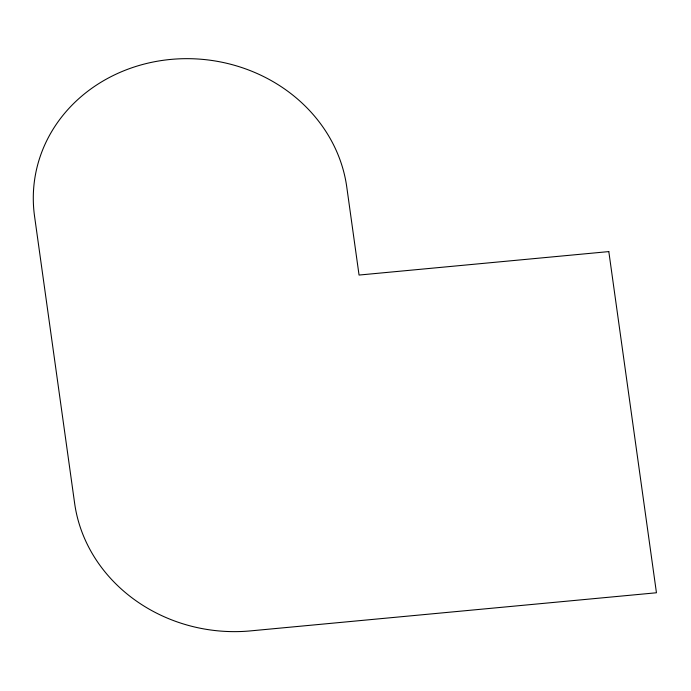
<?xml version="1.0" encoding="UTF-8"?>
<svg xmlns="http://www.w3.org/2000/svg" width="691" height="691" viewBox="0 0 691 691"><rect width="100%" height="100%" fill="white"/><g stroke="black" fill="none" stroke-linecap="round" stroke-linejoin="round"><path stroke-width="1.04" d="M608.814 251.593L359.052 275.053L346.752 186.916A157.565 142.683 6.9 0 0 170.798 59.417A157.565 142.683 6.9 0 0 34.55 216.24L74.645 503.385A157.565 142.683 6.9 0 0 250.591 630.883L656.45 592.766L608.814 251.593"/></g></svg>
